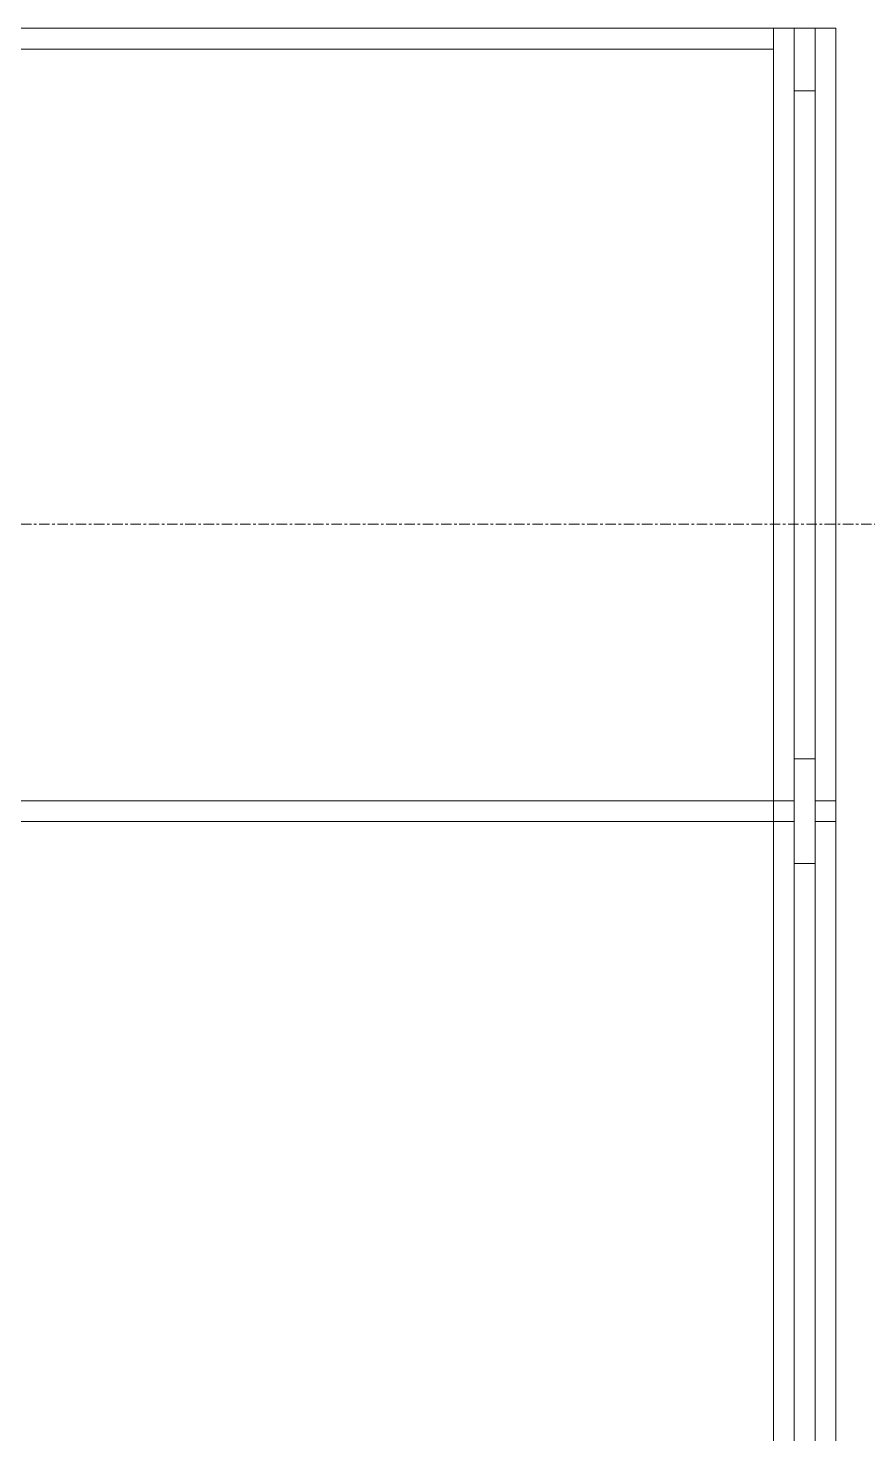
# Model space of a CAD drawing. Header units: inches. Extents: x 19712 to 27543, y -26063 to -18659.
# Drawn here: x 25553.7 to 25593.9, y -22586.6 to -22519.3 of the extents above; entities that cross this region are included whole.
import ezdxf

# ---------------------------------------------------------------- set-up
doc = ezdxf.new("R2010")
doc.units = ezdxf.units.IN
doc.header["$MEASUREMENT"] = 0
doc.linetypes.add('Grid Line 1_2_', pattern=[0.875, 0.5, -0.125, 0.125, -0.125])
for name, color, linetype, lineweight in [('A-DOOR', 31, 'Continuous', 9), ('A-WALL', 113, 'Continuous', 9), ('S-GRID', 1, 'Continuous', 9)]:
    doc.layers.add(name, color=color, linetype=linetype, lineweight=lineweight)

# ---------------------------------------------------------------- blocks, each defined once
blk = doc.blocks.new('32_ x 84_-32_ x 84_-302052 - 189498-301248-Site Plan - Phase 1')
at = {"layer": 'A-DOOR', "color": 7}
for p, q in [((-3, 0.969), (35, 0.969)), ((-3, 0.969), (-3, -0.031)), ((35, 0.969), (35, -0.031)), ((35, -0.031), (-3, -0.031)), ((0, -0.031), (0, -1.031)), ((32, -1.031), (32, -0.031)), ((-3, -1.031), (35, -1.031)), ((-3, -1.031), (-3, -2.031)), ((35, -1.031), (35, -2.031)), ((35, -2.031), (-3, -2.031))]:
    blk.add_line(p, q, dxfattribs=at)
blk = doc.blocks.new('Locker Rooms_Ryan_ifc-1-Site Plan - Phase 1')
at = {"layer": 'A-WALL', "color": 7}
for p, q in [((25589.39, -22519.303), (25521.39, -22519.303)), ((25591.39, -22519.303), (25590.39, -22519.303)), ((25521.39, -22520.303), (25589.39, -22520.303)), ((25589.39, -22556.303), (25521.39, -22556.303)), ((25521.39, -22557.303), (25589.39, -22557.303))]:
    blk.add_line(p, q, dxfattribs=at)
at = {"lineweight": 9, "rotation": 270}
for p in [(25591.421, -22522.303), (25591.421, -22559.303)]:
    blk.add_blockref('32_ x 84_-32_ x 84_-302052 - 189498-301248-Site Plan - Phase 1', p, dxfattribs=at)

msp = doc.modelspace()

# ---------------------------------------------------------------- linework, layer by layer
at = {"layer": 'S-GRID', "linetype": 'Grid Line 1_2_'}
msp.add_line((27542.721343, -22543.05281), (19848.989376, -22543.05281), dxfattribs=at)

# ---------------------------------------------------------------- block references
at = {"lineweight": 5}
msp.add_blockref('Locker Rooms_Ryan_ifc-1-Site Plan - Phase 1', (0, 0), dxfattribs=at)

doc.saveas('drawing.dxf')
